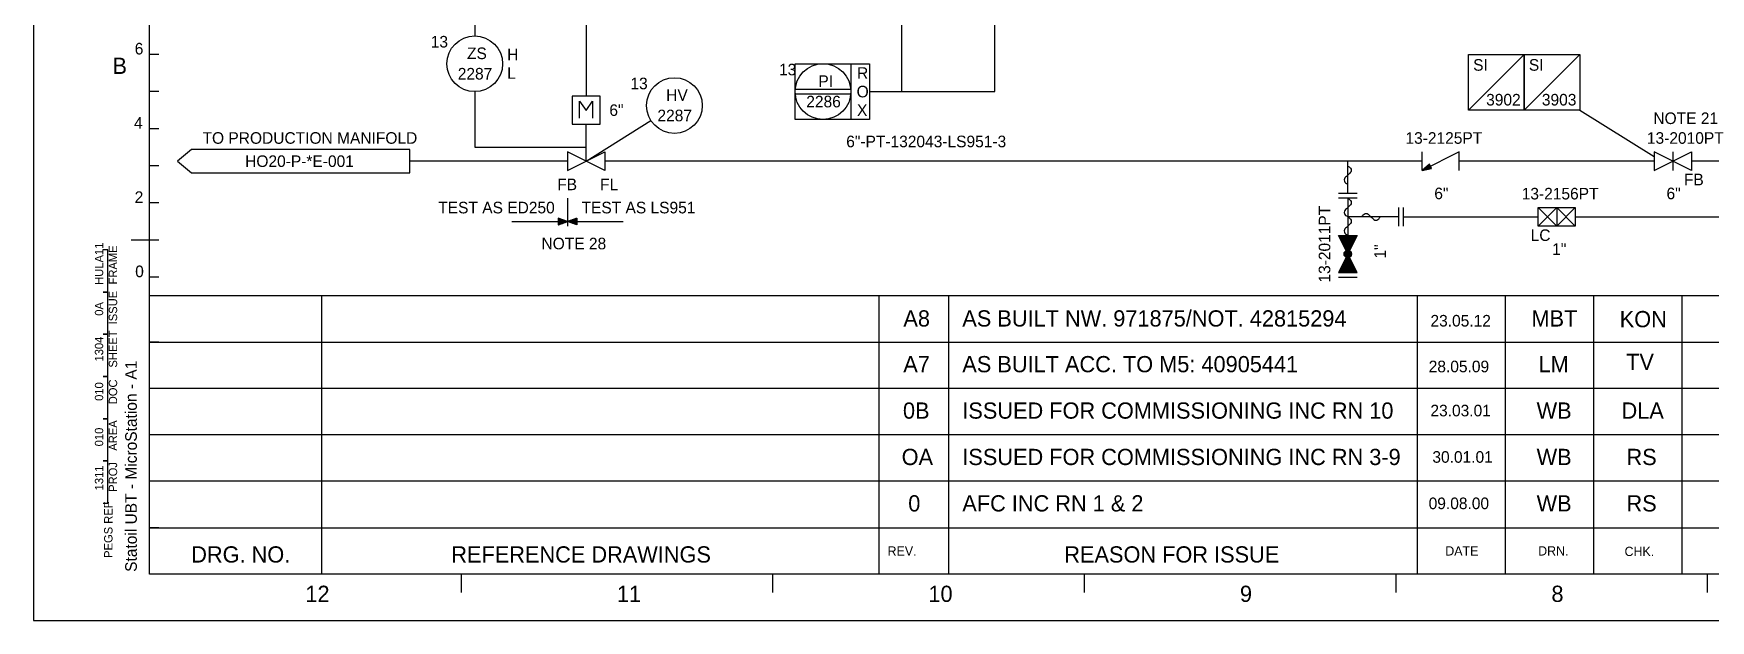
# Model space of a CAD drawing. Extents: x 0 to 840, y 0 to 594.
# Drawn here: x 0 to 361.1, y 0 to 126.5 of the extents above; entities that cross this region are included whole.
import ezdxf

# ---------------------------------------------------------------- set-up
doc = ezdxf.new("R2010")
doc.units = 0
for name, color, linetype in [('01-LIN-025-A', 7, 'Continuous'), ('08-LIN-050-A', 7, 'Continuous'), ('12-LIN-100-A', 7, 'Continuous'), ('15-LIN-025-PHAN', 7, 'Continuous'), ('18-LIN-025-SP', 7, 'Continuous'), ('34-TXT-018', 7, 'Continuous'), ('35-TXT-025', 7, 'Continuous'), ('36-TXT-035', 7, 'Continuous'), ('39-TXT-100', 7, 'Continuous'), ('40-', 7, 'Continuous'), ('43-', 7, 'Continuous'), ('45-', 7, 'Continuous')]:
    doc.layers.add(name, color=color, linetype=linetype)

msp = doc.modelspace()

# ---------------------------------------------------------------- linework, layer by layer
at = {"layer": '01-LIN-025-A'}
for p, q in [((164, 108), (164, 120)), ((164, 120), (176, 120)), ((176, 120), (176, 108)), ((122, 113), (116, 113)), ((116, 113), (116, 107)), ((122, 107), (122, 113)), ((164, 114.5), (176, 114.5)), ((164, 113.5), (176, 113.5)), ((117.6, 108.3), (117.6, 111.9)), ((117.6, 111.9), (119, 109.9)), ((119, 109.9), (120.4, 111.9)), ((120.4, 111.9), (120.4, 108.3)), ((333, 110), (349, 100)), ((116, 107), (122, 107)), ((119, 99), (132.93, 107.8)), ((119, 103), (119, 107)), ((176, 108), (164, 108)), ((34, 101.5), (31, 99)), ((81, 101.5), (34, 101.5)), ((81, 96.5), (81, 101.5)), ((119, 103), (119, 103.1)), ((119, 103), (119, 103.1)), ((119, 99), (119, 103)), ((31, 99), (34, 96.5)), ((115, 97), (123, 101)), ((123, 97), (115, 101)), ((115, 101), (115, 97)), ((123, 101), (123, 97)), ((307, 101), (299, 97)), ((299, 97), (299, 101)), ((300.58, 98.33), (299, 97)), ((300.62, 98.24), (299, 97)), ((300.67, 98.15), (299, 97)), ((300.71, 98.06), (299, 97)), ((299, 97), (300.8, 97.88)), ((299, 97), (300.89, 97.7)), ((299, 97), (300.93, 97.61)), ((299, 97), (300.97, 97.52)), ((301.02, 97.43), (300.58, 98.33)), ((300.97, 97.52), (300.62, 98.24)), ((300.93, 97.61), (300.67, 98.15)), ((300.89, 97.7), (300.71, 98.06)), ((300.8, 97.88), (300.75, 97.97)), ((307, 97), (307, 101)), ((357, 97), (349, 101)), ((349, 101), (349, 97)), ((349, 97), (357, 101)), ((353, 101), (353, 97)), ((357, 101), (357, 97)), ((358, 99), (357, 99)), ((357, 99), (357, 99)), ((34, 96.5), (81, 96.5)), ((299, 97), (301.02, 97.43)), ((115, 91), (115, 85)), ((285, 92), (281, 92)), ((285, 91), (281, 91)), ((113, 86.68), (113.02, 86.69)), ((113, 86.63), (113.07, 86.68)), ((117, 86.63), (116.93, 86.68)), ((117, 86.68), (116.98, 86.69)), ((294, 85), (294, 89)), ((295, 85), (295, 89)), ((324, 85), (324, 89)), ((324, 89), (332, 89)), ((324, 85), (328, 89)), ((328, 85), (324, 89)), ((332, 85), (328, 89)), ((328, 89), (328, 85)), ((328, 85), (332, 89)), ((328, 89), (328, 85)), ((332, 89), (332, 85)), ((103, 86), (127, 86)), ((113, 86.58), (113.11, 86.66)), ((113, 86.53), (113.16, 86.64)), ((113, 86.48), (113.21, 86.63)), ((113, 86.43), (113.26, 86.61)), ((113, 86.38), (113.3, 86.59)), ((113, 86.33), (113.35, 86.58)), ((113, 86.28), (113.4, 86.56)), ((113, 86.23), (113.44, 86.54)), ((113, 86.19), (113.49, 86.53)), ((113, 86.13), (113.54, 86.51)), ((113, 86.09), (113.59, 86.5)), ((113, 86.04), (113.63, 86.48)), ((113, 85.99), (113.68, 86.46)), ((113, 85.94), (113.73, 86.45)), ((113, 85.89), (113.77, 86.43)), ((113, 85.84), (113.82, 86.41)), ((113, 85.79), (113.87, 86.4)), ((113, 85.74), (113.92, 86.38)), ((113, 85.69), (113.96, 86.36)), ((113, 85.64), (114.01, 86.35)), ((113, 85.59), (114.06, 86.33)), ((113, 85.54), (114.1, 86.31)), ((113, 85.49), (114.15, 86.3)), ((113, 85.44), (114.2, 86.28)), ((113, 85.39), (114.25, 86.26)), ((113, 85.34), (114.29, 86.25)), ((113.02, 85.31), (114.34, 86.23)), ((113.16, 85.36), (114.39, 86.21)), ((113.3, 85.41), (114.43, 86.2)), ((113.44, 85.46), (114.48, 86.18)), ((113.58, 85.5), (114.53, 86.17)), ((113.73, 85.55), (114.58, 86.15)), ((113.87, 85.6), (114.62, 86.13)), ((114.01, 85.65), (114.67, 86.12)), ((114.15, 85.7), (114.72, 86.1)), ((114.29, 85.75), (114.77, 86.08)), ((114.43, 85.8), (114.81, 86.07)), ((114.57, 85.85), (114.86, 86.05)), ((114.72, 85.9), (114.91, 86.03)), ((114.86, 85.95), (114.95, 86.02)), ((115.14, 85.95), (115.05, 86.02)), ((115.28, 85.9), (115.1, 86.03)), ((115.43, 85.85), (115.14, 86.05)), ((115.57, 85.8), (115.19, 86.07)), ((115.71, 85.75), (115.24, 86.08)), ((115.85, 85.7), (115.28, 86.1)), ((115.99, 85.65), (115.33, 86.12)), ((116.13, 85.6), (115.38, 86.13)), ((116.27, 85.55), (115.43, 86.15)), ((116.42, 85.5), (115.47, 86.17)), ((116.56, 85.46), (115.52, 86.18)), ((116.7, 85.41), (115.57, 86.2)), ((116.84, 85.36), (115.61, 86.21)), ((116.98, 85.31), (115.66, 86.23)), ((117, 85.34), (115.71, 86.25)), ((117, 85.39), (115.76, 86.26)), ((117, 85.44), (115.8, 86.28)), ((117, 85.49), (115.85, 86.3)), ((117, 85.54), (115.9, 86.31)), ((117, 85.59), (115.94, 86.33)), ((117, 85.64), (115.99, 86.35)), ((117, 85.69), (116.04, 86.36)), ((117, 85.74), (116.09, 86.38)), ((117, 85.79), (116.13, 86.4)), ((117, 85.84), (116.18, 86.41)), ((117, 85.89), (116.23, 86.43)), ((117, 85.94), (116.27, 86.45)), ((117, 85.99), (116.32, 86.46)), ((117, 86.04), (116.37, 86.48)), ((117, 86.09), (116.41, 86.5)), ((117, 86.13), (116.46, 86.51)), ((117, 86.19), (116.51, 86.53)), ((117, 86.23), (116.56, 86.54)), ((117, 86.28), (116.6, 86.56)), ((117, 86.33), (116.65, 86.58)), ((117, 86.38), (116.7, 86.59)), ((117, 86.43), (116.74, 86.61)), ((117, 86.48), (116.79, 86.63)), ((117, 86.53), (116.84, 86.64)), ((117, 86.58), (116.89, 86.66)), ((332, 85), (324, 85)), ((283, 79), (281, 83)), ((281, 83), (285, 83)), ((283, 79), (281.2, 82.9)), ((281.2, 82.9), (283, 82)), ((283, 79), (281.4, 82.8)), ((281.4, 82.8), (284.6, 82.8)), ((283, 79), (281.6, 82.6)), ((281.6, 82.6), (284.4, 82.6)), ((283, 79), (281.8, 82.4)), ((281.8, 82.4), (284.2, 82.4)), ((283, 79), (282, 82.2)), ((282, 82.2), (284, 82.2)), ((283, 79), (282.2, 82)), ((282.2, 82), (283.8, 82)), ((283, 79), (282.4, 81.8)), ((282.4, 81.8), (283.6, 81.8)), ((283, 79), (282.6, 81.6)), ((282.6, 81.6), (283.4, 81.6)), ((283, 79), (282.8, 81.4)), ((282.8, 81.4), (283.2, 81.4)), ((285, 83), (283, 79)), ((283, 79), (283, 83)), ((283, 82), (284.8, 82.9)), ((284.8, 82.9), (283, 79)), ((284.6, 82.8), (283, 79)), ((284.4, 82.6), (283, 79)), ((284.2, 82.4), (283, 79)), ((284, 82.2), (283, 79)), ((283.8, 82), (283, 79)), ((283.6, 81.8), (283, 79)), ((283.4, 81.6), (283, 79)), ((283.2, 81.4), (283, 79)), ((283, 79), (281, 75)), ((283, 79), (281.2, 75.1)), ((281.2, 75.1), (283, 76)), ((283, 79), (281.4, 75.2)), ((283, 79), (281.6, 75.4)), ((283, 79), (281.8, 75.6)), ((283, 79), (282, 75.8)), ((283, 79), (282.2, 76)), ((282.2, 76), (283.8, 76)), ((283, 79), (282.4, 76.2)), ((282.4, 76.2), (283.6, 76.2)), ((283, 79), (282.6, 76.4)), ((282.6, 76.4), (283.4, 76.4)), ((283, 79), (282.8, 76.6)), ((282.8, 76.6), (283.2, 76.6)), ((285, 75), (283, 79)), ((284.8, 75.1), (283, 79)), ((284.6, 75.2), (283, 79)), ((284.4, 75.4), (283, 79)), ((284.2, 75.6), (283, 79)), ((284, 75.8), (283, 79)), ((283.8, 76), (283, 79)), ((283.6, 76.2), (283, 79)), ((283.4, 76.4), (283, 79)), ((283.2, 76.6), (283, 79)), ((283, 79), (283, 75)), ((283, 76), (284.8, 75.1)), ((281, 75), (285, 75)), ((281, 75), (285, 75)), ((281, 74), (285, 74)), ((281.4, 75.2), (284.6, 75.2)), ((281.6, 75.4), (284.4, 75.4)), ((281.8, 75.6), (284.2, 75.6)), ((282, 75.8), (284, 75.8))]:
    msp.add_line(p, q, dxfattribs=at)
for points in [[(176, 120), (180, 120), (180, 108), (176, 108)], [(309, 110), (309, 122), (321, 122), (321, 110), (309, 110), (321, 122)], [(321, 110), (321, 122), (333, 122), (333, 110), (321, 110), (333, 122)], [(95, 114), (95, 102), (119, 102)], [(115, 86), (113, 86.7), (113, 85.3), (115, 86)], [(115, 86), (117, 86.7), (117, 85.3), (115, 86)]]:
    msp.add_lwpolyline(points, dxfattribs=at)
for centre, radius in [((95, 120), 6), ((170, 114), 6), ((138, 111), 6), ((283, 79), 0.8), ((283, 79), 0.7), ((283, 79), 0.6), ((283, 79), 0.5), ((283, 79), 0.4), ((283, 79), 0.3), ((283, 79), 0.2), ((283, 79), 0.1)]:
    msp.add_circle(centre, radius, dxfattribs=at)
for points in [[(283, 97.95), (283.1, 97.91), (283.29, 97.83), (283.62, 97.53), (283.81, 97.05), (283.62, 96.56), (283.29, 96.31), (283, 96), (282.71, 95.69), (282.38, 95.44), (282.19, 94.95), (282.38, 94.47), (282.71, 94.17), (282.9, 94.09), (283, 94.05)], [(283, 90.95), (283.1, 90.91), (283.29, 90.83), (283.62, 90.53), (283.81, 90.05), (283.62, 89.56), (283.29, 89.31), (283, 89), (282.71, 88.69), (282.38, 88.44), (282.19, 87.95), (282.38, 87.47), (282.71, 87.17), (282.9, 87.09), (283, 87.05)], [(283, 86.95), (283.1, 86.91), (283.29, 86.83), (283.62, 86.53), (283.81, 86.05), (283.62, 85.56), (283.29, 85.31), (283, 85), (282.71, 84.69), (282.38, 84.44), (282.19, 83.95), (282.38, 83.47), (282.71, 83.17), (282.9, 83.09), (283, 83.05)], [(286.05, 87), (286.09, 87.1), (286.17, 87.29), (286.47, 87.62), (286.95, 87.81), (287.44, 87.62), (287.69, 87.29), (288, 87), (288.31, 86.71), (288.56, 86.38), (289.05, 86.19), (289.53, 86.38), (289.83, 86.71), (289.91, 86.9), (289.95, 87)]]:
    msp.add_open_spline(points, degree=3, dxfattribs=at)
at = {"layer": '08-LIN-050-A'}
msp.add_line((0, 0), (0, 0), dxfattribs=at)
msp.add_line((0, 0), (0, 0), dxfattribs=at)
msp.add_line((0, 0), (0, 0), dxfattribs=at)
msp.add_line((0, 0), (0, 0), dxfattribs=at)
msp.add_line((0, 0), (0, 0), dxfattribs=at)
msp.add_line((0, 0), (0, 0), dxfattribs=at)
msp.add_line((0, 0), (0, 0), dxfattribs=at)
msp.add_line((0, 0), (0, 0), dxfattribs=at)
msp.add_line((0, 0), (0, 0), dxfattribs=at)
msp.add_line((0, 0), (0, 0), dxfattribs=at)
msp.add_line((0, 0), (0, 0), dxfattribs=at)
msp.add_line((0, 0), (0, 0), dxfattribs=at)
msp.add_line((0, 0), (0, 0), dxfattribs=at)
msp.add_line((0, 0), (0, 0), dxfattribs=at)
msp.add_line((0, 0), (0, 0), dxfattribs=at)
msp.add_line((0, 0), (0, 0), dxfattribs=at)
msp.add_line((0, 0), (0, 0), dxfattribs=at)
msp.add_line((0, 0), (0, 0), dxfattribs=at)
msp.add_line((0, 0), (0, 0), dxfattribs=at)
msp.add_line((0, 0), (0, 0), dxfattribs=at)
msp.add_line((0, 0), (0, 0), dxfattribs=at)
at = {"layer": '12-LIN-100-A'}
for p, q in [((115, 99), (81, 99)), ((283, 99), (123, 99)), ((299, 99), (283, 99)), ((349, 99), (307, 99)), ((368, 99), (358, 99))]:
    msp.add_line(p, q, dxfattribs=at)
at = {"layer": '15-LIN-025-PHAN'}
for points in [[(15, 70.8), (16, 70.8), (16, 79.9), (15, 79.9)], [(15, 61.7), (16, 61.7), (16, 70.8), (15, 70.8)], [(15, 52.6), (16, 52.6), (16, 61.7), (15, 61.7)], [(15, 43.5), (16, 43.5), (16, 52.6), (15, 52.6)], [(15, 34.4), (16, 34.4), (16, 43.5), (15, 43.5)], [(15, 25.3), (16, 25.3), (16, 34.4), (15, 34.4)]]:
    msp.add_lwpolyline(points, dxfattribs=at)
at = {"layer": '18-LIN-025-SP'}
for p, q in [((95, 134), (95, 126)), ((119, 134), (119, 113)), ((283, 92), (283, 99)), ((283, 91), (283, 83)), ((294, 87), (283, 87)), ((295, 87), (324, 87)), ((332, 87), (387, 87))]:
    msp.add_line(p, q, dxfattribs=at)
for points in [[(180, 114), (207, 114), (207, 138)], [(187, 114), (187, 133), (180, 133)]]:
    msp.add_lwpolyline(points, dxfattribs=at)
at = {"layer": '43-'}
msp.add_line((25, 60), (608, 60), dxfattribs=at)
msp.add_lwpolyline([(0, 594), (0, 0), (840, 0), (840, 594)], close=True, dxfattribs=at)
for points in [[(27, 122), (25, 122)], [(27, 114), (25, 114)], [(27, 106), (25, 106)], [(27, 98), (25, 98)], [(27, 90), (25, 90)], [(25, 82), (21, 82)], [(27, 82), (25, 82)], [(27, 74), (25, 74)], [(27, 70), (25, 70)], [(62, 70), (62, 10)], [(197, 70), (197, 10)], [(298, 10), (298, 70)], [(317, 10), (317, 70)], [(336, 10), (336, 70)], [(355, 10), (355, 70)], [(27, 60), (25, 60)], [(27, 50), (25, 50)], [(608, 50), (25, 50)], [(27, 40), (25, 40)], [(608, 40), (25, 40)], [(27, 30), (25, 30)], [(608, 30), (25, 30)], [(27, 20), (25, 20)], [(92.08, 10), (92.08, 6)], [(159.16, 10), (159.16, 6)], [(226.24, 10), (226.24, 6)], [(293.32, 10), (293.32, 6)], [(360.4, 10), (360.4, 6)]]:
    msp.add_lwpolyline(points, dxfattribs=at)
at = {"layer": '45-'}
for p, q in [((830, 70), (25, 70)), ((25, 20), (608, 20))]:
    msp.add_line(p, q, dxfattribs=at)
msp.add_lwpolyline([(25, 585), (830, 585), (830, 10), (25, 10)], close=True, dxfattribs=at)
msp.add_lwpolyline([(182, 70), (182, 10)], dxfattribs=at)

# ---------------------------------------------------------------- texts
at = {"layer": '34-TXT-018'}
for s, p in [('HULA11', (15, 72.35)), ('FRAME', (18, 72.43)), ('0A', (15, 65.69)), ('ISSUE', (18, 63.83)), ('SHEET', (18, 54.51)), ('1304', (15, 55.82)), ('010', (15, 47.34)), ('DOC', (18, 46.6)), ('010', (15, 37.54)), ('AREA', (18, 36.59)), ('1311', (15, 28.05)), ('PROJ', (18, 27.73)), ('PEGS REF', (17, 13.49))]:
    msp.add_text(s, height=1.8, rotation=89.9544, dxfattribs=at).set_placement(p)
at = {"layer": '35-TXT-025'}
for s, p in [('13', (85.53, 123.5)), ('ZS', (93.34, 121)), ('H', (102, 120.75)), ('L', (102, 116.75)), ('13', (160.53, 117.5)), ('R', (177.33, 116.75)), ('SI', (310, 118.5)), ('SI', (322, 118.5)), ('2287', (91.35, 116.6)), ('13', (128.53, 114.5)), ('PI', (169.01, 115)), ('HV', (136.24, 112)), ('2286', (166.4, 110.6)), ('O', (177.24, 112.75)), ('3902', (312.8, 111)), ('3903', (324.8, 111)), ('6"', (124, 108.75)), ('2287', (134.35, 107.6)), ('X', (177.33, 108.75)), ('NOTE 21', (348.81, 107)), ('TO PRODUCTION MANIFOLD', (36.39, 102.75)), ('13-2125PT', (295.42, 102.75)), ('13-2010PT', (347.42, 102.75)), ('6"-PT-132043-LS951-3', (175, 102)), ('HO20-P-*E-001', (45.57, 97.75)), ('FB', (112.77, 92.75)), ('FL', (122, 92.75)), ('FB', (355.39, 93.8)), ('TEST AS ED250', (87.15, 87.75)), ('TEST AS LS951', (118, 87.75)), ('6"', (301.64, 90.8)), ('13-2156PT', (320.46, 90.75)), ('6"', (351.64, 90.8)), ('LC', (322.39, 81.8)), ('NOTE 28', (109.38, 80)), ('1"', (327.02, 78.8)), ('23.05.12', (300.81, 63.36)), ('28.05.09', (300.43, 53.5)), ('23.03.01', (300.8, 44)), ('30.01.01', (301.22, 34)), ('09.08.00', (300.42, 24))]:
    msp.add_text(s, height=2.5, dxfattribs=at).set_placement(p)
for s, p in [('13-2011PT', (279.24, 72.84)), ('1"', (291.2, 78.01))]:
    msp.add_text(s, height=2.5, rotation=89.9544, dxfattribs=at).set_placement(p)
at = {"layer": '36-TXT-035'}
for s, p in [('A8', (187.31, 63.36)), ('AS BUILT NW. 971875/NOT. 42815294', (200, 63.36)), ('MBT', (322.56, 63.36)), ('KON', (341.56, 63.21)), ('A7', (187.29, 53.5)), ('AS BUILT ACC. TO M5: 40905441', (200, 53.5)), ('LM', (324.08, 53.5)), ('TV', (342.95, 54)), ('0B', (187.22, 43.5)), ('ISSUED FOR COMMISSIONING INC RN 10', (200, 43.5)), ('WB', (323.67, 43.5)), ('DLA', (341.96, 43.5)), ('OA', (186.94, 33.5)), ('ISSUED FOR COMMISSIONING INC RN 3-9', (200, 33.5)), ('WB', (323.67, 33.5)), ('RS', (343.02, 33.5)), ('0', (188.36, 23.5)), ('AFC INC RN 1 & 2', (200, 23.5)), ('WB', (323.67, 23.5)), ('RS', (343.02, 23.5))]:
    msp.add_text(s, height=3.5, dxfattribs=at).set_placement(p)
at = {"layer": '39-TXT-100'}
for s, height, p in [('6', 2.5, (21.79, 122)), ('4', 2.5, (21.64, 106)), ('2', 2.5, (21.78, 90)), ('0', 2.5, (21.89, 74)), ('REV.', 2, (183.91, 13.97)), ('DATE', 2, (304, 14)), ('DRN.', 2, (324, 14)), ('CHK.', 2, (342.6, 13.89))]:
    msp.add_text(s, height=height, dxfattribs=at).set_placement(p)
msp.add_text('Statoil UBT - MicroStation - A1', height=2.5, rotation=90, dxfattribs=at).set_placement((22.24, 10.48))
at = {"layer": '40-'}
for s, p in [('B', (17, 117.81)), ('DRG. NO.', (33.96, 12.49)), ('REFERENCE DRAWINGS', (89.96, 12.49)), ('REASON FOR ISSUE', (221.96, 12.49)), ('12', (58.54, 4)), ('11', (125.62, 4)), ('10', (192.7, 4)), ('9', (259.78, 4)), ('8', (326.86, 4))]:
    msp.add_text(s, height=3.5, dxfattribs=at).set_placement(p)

doc.saveas('drawing.dxf')
